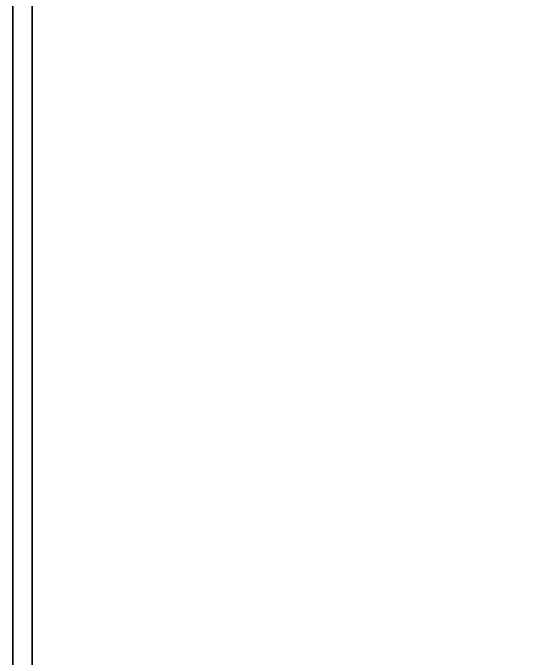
# Model space of a CAD drawing. Header units: millimetres. Extents: x 29318 to 134049, y -332664 to 3734.
# Drawn here: x 70790 to 73332, y -171134 to -168033 of the extents above; entities that cross this region are included whole.
import ezdxf

# ---------------------------------------------------------------- set-up
doc = ezdxf.new("R2010")
doc.units = ezdxf.units.MM
doc.layers.add('08打印', color=7, linetype='Continuous', plot=False)
doc.layers.add('内框图层', color=1, linetype='Continuous', plot=False)
doc.layers.add('blue', color=206, linetype='Continuous')
doc.layers.add('样柜柜体色', color=30, linetype='Continuous', lineweight=9)

# ---------------------------------------------------------------- blocks, each defined once
blk = doc.blocks.new('莫干山标准图框8.9')
at = {"layer": 'blue', "color": 5, "lineweight": 25}
blk.add_line((331947, 225848.5), (331947, 217428.5), dxfattribs=at)
at = {"layer": '样柜柜体色'}
blk.add_line((332027.2, 217508.7), (332027.2, 225768.3), dxfattribs=at)

msp = doc.modelspace()

# ---------------------------------------------------------------- linework, layer by layer
at = {"layer": '08打印'}
msp.add_lwpolyline([(70790.21, -164931.63), (85466.21, -164931.63), (85466.21, -174661.06), (70790.21, -174661.06)], close=True, dxfattribs=at)
msp.add_lwpolyline([(70790.21, -164931.63), (85466.21, -164931.63), (85466.21, -174661.06), (70790.21, -174661.06)], close=True, dxfattribs=at)
at = {"layer": '内框图层'}
for points in [[(70882.87, -165024.29), (83427.67, -165024.29), (83427.67, -172650.56), (70882.87, -172650.56)], [(70882.87, -172650.56), (83427.67, -172650.56), (83427.67, -165024.29), (70882.87, -165024.29)]]:
    msp.add_lwpolyline(points, close=True, dxfattribs=at)

# ---------------------------------------------------------------- block references
at = {"xscale": 1.155517762664728, "yscale": 1.155517762664728, "zscale": 1.155517762664728}
msp.add_blockref('莫干山标准图框8.9', (-312780.4, -425903.54), dxfattribs=at)

doc.saveas('drawing.dxf')
